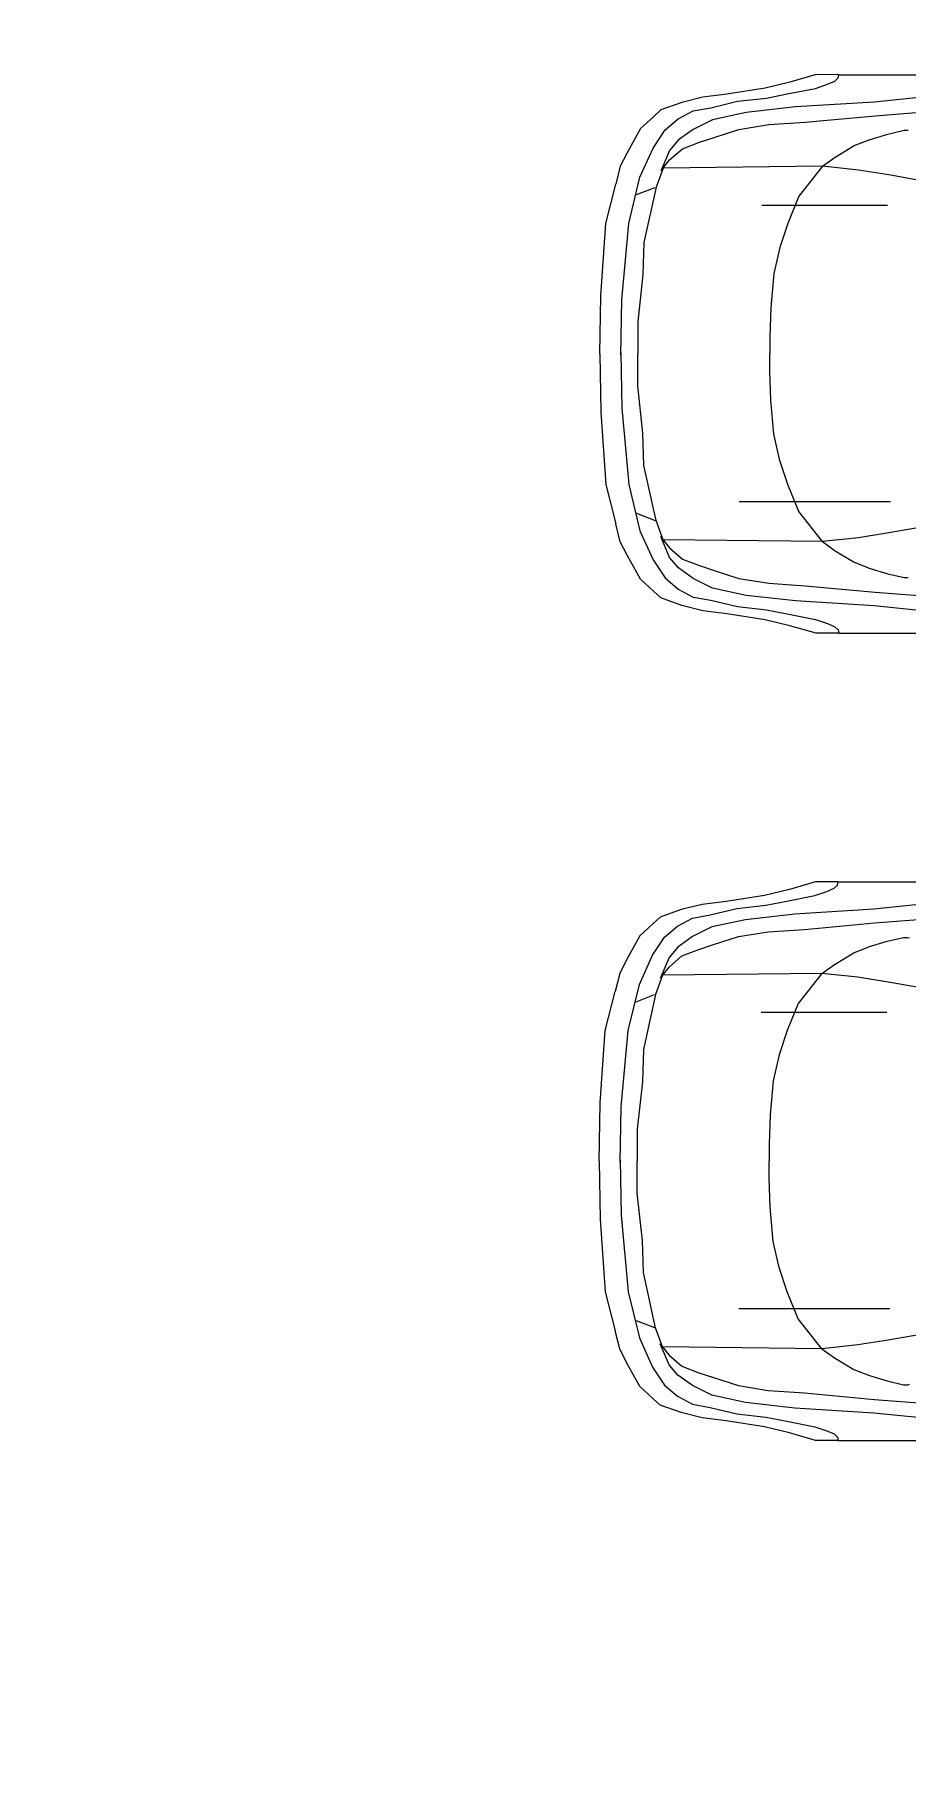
# Model space of a CAD drawing. Header units: millimetres. Extents: x 10193 to 57833, y 9963 to 44360.
# Drawn here: x 50660 to 53405, y 18398 to 23817 of the extents above; entities that cross this region are included whole.
import ezdxf

# ---------------------------------------------------------------- set-up
doc = ezdxf.new("R2010")
doc.units = ezdxf.units.MM
doc.layers.add('free-dwg.com', color=7, linetype='Continuous')
doc.layers.add('Стены', color=7, linetype='Continuous')

msp = doc.modelspace()

# ---------------------------------------------------------------- hatches: boundary and pattern name
at = {"layer": 'Стены'}
h = msp.add_hatch(dxfattribs=at)
h.set_pattern_fill('ANSI32', color=256, scale=10)
h.paths.add_polyline_path([(57833.4, 42702.7), (10593.4, 42702.7), (10593.4, 9962.7), (26833.4, 9962.7), (26833.4, 14962.7), (57833.4, 14962.7)])
h.paths.add_polyline_path([(10713.4, 42582.7), (57713.4, 42582.7), (57713.4, 15082.7), (26713.4, 15082.7), (26713.4, 10082.7), (10713.4, 10082.7)], flags=16)
h.paths.add_polyline_path([(10963.4, 42332.7), (57463.4, 42332.7), (57463.4, 15332.7), (26463.4, 15332.7), (26463.4, 10332.7), (10963.4, 10332.7)], flags=0)
h.paths.add_polyline_path([(57463.4, 42332.7), (10963.4, 42332.7), (10963.4, 10332.7), (26463.4, 10332.7), (26463.4, 15332.7), (57463.4, 15332.7)], flags=0)
h = msp.add_hatch(dxfattribs=at)
h.set_pattern_fill('ANSI36', color=256, scale=10)
h.paths.add_polyline_path([(57713.4, 42582.7), (10713.4, 42582.7), (10713.4, 10082.7), (26713.4, 10082.7), (26713.4, 15082.7), (57713.4, 15082.7)])
h.paths.add_polyline_path([(10963.4, 42332.7), (57463.4, 42332.7), (57463.4, 15332.7), (26463.4, 15332.7), (26463.4, 10332.7), (10963.4, 10332.7)], flags=16)

# ---------------------------------------------------------------- linework, layer by layer
at = {"layer": 'free-dwg.com'}
for p, q in [((53117.8, 23691), (53035.2, 23667.4)), ((53188.9, 23690.9), (53117.8, 23691)), ((53186.3, 23680.8), (53188.9, 23690.9)), ((53188.9, 23690.9), (53586.5, 23690.9)), ((52836.9, 23629.7), (52761.4, 23620.2)), ((52957.3, 23648.5), (52836.9, 23629.7)), ((53035.2, 23667.4), (52957.3, 23648.5)), ((52960.9, 23617.5), (53026.8, 23630.2)), ((53026.8, 23630.2), (53115.4, 23647.9)), ((53115.4, 23647.9), (53153.4, 23660.6)), ((53153.4, 23660.6), (53176.2, 23670.7)), ((53176.2, 23670.7), (53186.3, 23680.8)), ((53596.7, 23635.3), (53300.3, 23604.9)), ((52629.2, 23580.2), (52605.6, 23558.9)), ((52695.3, 23603.7), (52629.2, 23580.2)), ((52683.6, 23552), (52731.1, 23577.3)), ((52761.4, 23620.2), (52695.3, 23603.7)), ((52731.1, 23577.3), (52786.1, 23587.2)), ((52786.1, 23587.2), (52869.7, 23607.4)), ((52869.7, 23607.4), (52960.9, 23617.5)), ((53052.1, 23589.7), (52897.6, 23572)), ((53300.3, 23604.9), (53052.1, 23589.7)), ((53302.9, 23561.9), (53624.5, 23587.2)), ((52565.5, 23521.2), (52523, 23445.7)), ((52605.6, 23558.9), (52565.5, 23521.2)), ((52642.5, 23517.3), (52683.6, 23552)), ((52791.2, 23549.2), (52730.4, 23518.8)), ((52897.6, 23572), (52791.2, 23549.2)), ((52874.8, 23518.8), (52968.5, 23534)), ((52968.5, 23534), (53082.5, 23541.6)), ((53082.5, 23541.6), (53302.9, 23561.9)), ((52604.6, 23460.4), (52642.5, 23517.3)), ((52684.8, 23485.9), (52656.9, 23453)), ((52730.4, 23518.8), (52684.8, 23485.9)), ((52697.5, 23458.1), (52750.7, 23478.4)), ((52750.7, 23478.4), (52796.3, 23493.5)), ((52796.3, 23493.5), (52874.8, 23518.8)), ((53176.9, 23431.6), (53237.3, 23467.8)), ((53237.3, 23467.8), (53287.2, 23487.5)), ((53287.2, 23487.5), (53343.1, 23504.1)), ((53343.1, 23504.1), (53394.5, 23516.1)), ((53394.5, 23516.1), (53406.6, 23516.1)), ((52523, 23445.7), (52501.7, 23403.3)), ((52563.5, 23368.8), (52604.6, 23460.4)), ((52656.9, 23453), (52629.1, 23387.3)), ((52634.1, 23394.8), (52656.9, 23422.7)), ((52656.9, 23422.7), (52697.5, 23458.1)), ((53137.6, 23402.9), (53176.9, 23431.6)), ((52501.7, 23403.3), (52487.6, 23346.7)), ((52528.7, 23223.5), (52563.5, 23368.8)), ((52636.2, 23397.3), (52614.1, 23337.2)), ((53137.6, 23402.9), (52636.2, 23397.3)), ((53137.6, 23402.9), (53063.1, 23308.8)), ((53250.9, 23390.8), (53137.6, 23402.9)), ((53346.1, 23375.7), (53250.9, 23390.8)), ((53448.9, 23357.6), (53346.1, 23375.7)), ((52456, 23223.5), (52487.6, 23346.7)), ((52553.1, 23313.9), (52611.4, 23336.6)), ((52614.1, 23337.2), (52576.1, 23163.5)), ((53063.1, 23308.8), (53028.3, 23223.5)), ((53342, 23279.9), (52946.5, 23279.9)), ((52440.2, 22996.1), (52456, 23223.5)), ((52506.6, 22983.4), (52528.7, 23223.5)), ((53028.3, 23223.5), (53003, 23147.7)), ((52576.1, 23163.5), (52573, 23062.4)), ((53003, 23147.7), (52984, 23065.6)), ((52573, 23062.4), (52557.2, 22913.9)), ((52984, 23065.6), (52974.5, 22958.1)), ((52437, 22812.8), (52440.2, 22996.1)), ((52503.4, 22809.7), (52506.6, 22983.4)), ((52974.5, 22958.1), (52971.4, 22866.5)), ((52557.2, 22913.9), (52557.2, 22813.1)), ((52503.4, 22816.5), (52506.6, 22642.8)), ((52971.4, 22866.5), (52971.4, 22813.1)), ((52437, 22813.4), (52440.2, 22630.1)), ((52557.2, 22712.3), (52557.2, 22813.1)), ((52971.4, 22759.7), (52971.4, 22813.1)), ((52573, 22563.8), (52557.2, 22712.3)), ((52974.5, 22668), (52971.4, 22759.7)), ((52984, 22560.6), (52974.5, 22668)), ((52440.2, 22630.1), (52456, 22402.7)), ((52506.6, 22642.8), (52528.7, 22402.7)), ((52576.1, 22462.7), (52573, 22563.8)), ((53003, 22478.5), (52984, 22560.6)), ((52614.1, 22289), (52576.1, 22462.7)), ((53028.3, 22402.7), (53003, 22478.5)), ((52456, 22402.7), (52487.6, 22279.5)), ((52528.7, 22402.7), (52563.5, 22257.4)), ((53063.1, 22317.4), (53028.3, 22402.7)), ((53351.4, 22348.4), (52875.8, 22348.4)), ((52501.7, 22222.9), (52487.6, 22279.5)), ((52553.1, 22312.3), (52611.4, 22289.5)), ((52636.2, 22228.9), (52614.1, 22289)), ((53137.6, 22223.3), (53063.1, 22317.4)), ((52523, 22180.4), (52501.7, 22222.9)), ((52563.5, 22257.4), (52604.6, 22165.8)), ((52656.9, 22173.1), (52629.1, 22238.9)), ((52634.1, 22231.3), (52656.9, 22203.5)), ((53137.6, 22223.3), (52636.2, 22228.9)), ((53250.9, 22235.4), (53137.6, 22223.3)), ((53137.6, 22223.3), (53176.9, 22194.6)), ((53346.1, 22250.5), (53250.9, 22235.4)), ((53448.9, 22268.6), (53346.1, 22250.5)), ((52565.5, 22105), (52523, 22180.4)), ((52604.6, 22165.8), (52642.5, 22108.9)), ((52656.9, 22203.5), (52697.5, 22168.1)), ((52684.8, 22140.2), (52656.9, 22173.1)), ((52697.5, 22168.1), (52750.7, 22147.8)), ((53176.9, 22194.6), (53237.3, 22158.4)), ((52730.4, 22107.3), (52684.8, 22140.2)), ((52750.7, 22147.8), (52796.3, 22132.6)), ((52796.3, 22132.6), (52874.8, 22107.3)), ((53237.3, 22158.4), (53287.2, 22138.7)), ((53287.2, 22138.7), (53343.1, 22122.1)), ((53343.1, 22122.1), (53394.5, 22110)), ((52605.6, 22067.2), (52565.5, 22105)), ((52629.2, 22046), (52605.6, 22067.2)), ((52642.5, 22108.9), (52683.6, 22074.1)), ((52683.6, 22074.1), (52731.1, 22048.9)), ((52791.2, 22077), (52730.4, 22107.3)), ((52897.6, 22054.2), (52791.2, 22077)), ((52874.8, 22107.3), (52968.5, 22092.2)), ((52968.5, 22092.2), (53082.5, 22084.6)), ((53082.5, 22084.6), (53302.9, 22064.3)), ((53302.9, 22064.3), (53624.5, 22039)), ((53394.5, 22110), (53406.6, 22110)), ((52695.3, 22022.4), (52629.2, 22046)), ((52761.4, 22005.9), (52695.3, 22022.4)), ((52731.1, 22048.9), (52786.1, 22039)), ((52836.9, 21996.5), (52761.4, 22005.9)), ((52786.1, 22039), (52869.7, 22018.8)), ((52869.7, 22018.8), (52960.9, 22008.6)), ((53052.1, 22036.5), (52897.6, 22054.2)), ((52960.9, 22008.6), (53026.8, 21996)), ((53300.3, 22021.3), (53052.1, 22036.5)), ((53596.7, 21990.9), (53300.3, 22021.3)), ((52957.3, 21977.6), (52836.9, 21996.5)), ((53035.2, 21958.8), (52957.3, 21977.6)), ((53026.8, 21996), (53115.4, 21978.3)), ((53117.8, 21935.2), (53035.2, 21958.8)), ((53115.4, 21978.3), (53153.4, 21965.6)), ((53153.4, 21965.6), (53176.2, 21955.5)), ((53176.2, 21955.5), (53186.3, 21945.4)), ((53188.9, 21935.3), (53117.8, 21935.2)), ((53186.3, 21945.4), (53188.9, 21935.3)), ((53188.9, 21935.3), (53586.5, 21935.3)), ((53115.8, 21153.6), (53033.2, 21130)), ((53186.9, 21153.6), (53115.8, 21153.6)), ((53174.3, 21133.3), (53184.4, 21143.4)), ((53184.4, 21143.4), (53186.9, 21153.6)), ((53186.9, 21153.6), (53584.6, 21153.6)), ((52759.4, 21082.9), (52693.4, 21066.4)), ((52835, 21092.3), (52759.4, 21082.9)), ((52955.3, 21111.2), (52835, 21092.3)), ((53033.2, 21130), (52955.3, 21111.2)), ((52959, 21080.2), (53024.8, 21092.8)), ((53024.8, 21092.8), (53113.5, 21110.5)), ((53113.5, 21110.5), (53151.5, 21123.2)), ((53151.5, 21123.2), (53174.3, 21133.3)), ((53594.7, 21097.9), (53298.4, 21067.5)), ((52627.3, 21042.8), (52603.7, 21021.6)), ((52693.4, 21066.4), (52627.3, 21042.8)), ((52681.7, 21014.7), (52729.1, 21039.9)), ((52729.1, 21039.9), (52784.2, 21049.8)), ((52784.2, 21049.8), (52867.8, 21070)), ((52895.6, 21034.6), (52789.3, 21011.8)), ((52867.8, 21070), (52959, 21080.2)), ((53050.2, 21052.3), (52895.6, 21034.6)), ((53298.4, 21067.5), (53050.2, 21052.3)), ((53300.9, 21024.5), (53622.6, 21049.8)), ((52563.5, 20983.8), (52521.1, 20908.4)), ((52603.7, 21021.6), (52563.5, 20983.8)), ((52602.7, 20923.1), (52640.6, 20979.9)), ((52640.6, 20979.9), (52681.7, 21014.7)), ((52728.5, 20981.5), (52682.9, 20948.6)), ((52789.3, 21011.8), (52728.5, 20981.5)), ((52794.3, 20956.2), (52872.8, 20981.5)), ((52872.8, 20981.5), (52966.6, 20996.7)), ((52966.6, 20996.7), (53080.5, 21004.2)), ((53080.5, 21004.2), (53300.9, 21024.5)), ((53341.2, 20966.7), (53392.5, 20978.8)), ((53392.5, 20978.8), (53404.6, 20978.8)), ((53404.6, 20978.8), (53410.7, 20977.3)), ((52561.6, 20831.4), (52602.7, 20923.1)), ((52682.9, 20948.6), (52655, 20915.7)), ((52655, 20885.3), (52695.5, 20920.7)), ((52695.5, 20920.7), (52748.7, 20941)), ((52748.7, 20941), (52794.3, 20956.2)), ((53174.9, 20894.2), (53235.4, 20930.5)), ((53235.4, 20930.5), (53285.3, 20950.1)), ((53285.3, 20950.1), (53341.2, 20966.7)), ((52499.8, 20865.9), (52485.7, 20809.3)), ((52521.1, 20908.4), (52499.8, 20865.9)), ((52655, 20915.7), (52627.1, 20849.9)), ((52632.2, 20857.5), (52655, 20885.3)), ((53135.6, 20865.5), (52634.3, 20859.9)), ((53135.6, 20865.5), (53061.1, 20771.4)), ((53135.6, 20865.5), (53174.9, 20894.2)), ((53249, 20853.5), (53135.6, 20865.5)), ((52526.8, 20686.1), (52561.6, 20831.4)), ((52634.3, 20859.9), (52612.2, 20799.9)), ((53344.2, 20838.4), (53249, 20853.5)), ((53446.9, 20820.2), (53344.2, 20838.4)), ((52454.1, 20686.1), (52485.7, 20809.3)), ((52551.2, 20776.5), (52609.4, 20799.3)), ((52612.2, 20799.9), (52574.2, 20626.1)), ((53061.1, 20771.4), (53026.4, 20686.1)), ((53340.1, 20742.6), (52944.5, 20742.6)), ((52438.2, 20458.7), (52454.1, 20686.1)), ((52504.6, 20446), (52526.8, 20686.1)), ((53026.4, 20686.1), (53001.1, 20610.3)), ((52574.2, 20626.1), (52571, 20525)), ((53001.1, 20610.3), (52982.1, 20528.2)), ((52571, 20525), (52555.2, 20376.5)), ((52982.1, 20528.2), (52972.6, 20420.8)), ((52435.1, 20275.4), (52438.2, 20458.7)), ((52501.5, 20272.3), (52504.6, 20446)), ((52972.6, 20420.8), (52969.5, 20329.2)), ((52555.2, 20376.5), (52555.2, 20275.7)), ((52969.5, 20329.2), (52969.5, 20275.7)), ((52435.1, 20276), (52438.2, 20092.8)), ((52501.5, 20279.1), (52504.6, 20105.4)), ((52555.2, 20174.9), (52555.2, 20275.7)), ((52969.5, 20222.3), (52969.5, 20275.7)), ((52972.6, 20130.7), (52969.5, 20222.3)), ((52571, 20026.4), (52555.2, 20174.9)), ((52982.1, 20023.3), (52972.6, 20130.7)), ((52438.2, 20092.8), (52454.1, 19865.3)), ((52504.6, 20105.4), (52526.8, 19865.3)), ((52574.2, 19925.3), (52571, 20026.4)), ((53001.1, 19941.1), (52982.1, 20023.3)), ((52612.2, 19751.6), (52574.2, 19925.3)), ((53026.4, 19865.3), (53001.1, 19941.1)), ((52454.1, 19865.3), (52485.7, 19742.1)), ((52526.8, 19865.3), (52561.6, 19720)), ((53061.1, 19780), (53026.4, 19865.3)), ((53349.5, 19811), (52873.9, 19811)), ((52499.8, 19685.5), (52485.7, 19742.1)), ((52551.2, 19774.9), (52609.4, 19752.2)), ((52634.3, 19691.6), (52612.2, 19751.6)), ((53135.6, 19685.9), (53061.1, 19780)), ((53446.9, 19731.2), (53344.2, 19713.1)), ((52521.1, 19643.1), (52499.8, 19685.5)), ((52561.6, 19720), (52602.7, 19628.4)), ((52655, 19635.8), (52627.1, 19701.6)), ((52632.2, 19694), (52655, 19666.1)), ((53135.6, 19685.9), (52634.3, 19691.6)), ((53249, 19698), (53135.6, 19685.9)), ((53135.6, 19685.9), (53174.9, 19657.2)), ((53344.2, 19713.1), (53249, 19698)), ((52563.5, 19567.6), (52521.1, 19643.1)), ((52602.7, 19628.4), (52640.6, 19571.5)), ((52655, 19666.1), (52695.5, 19630.7)), ((52682.9, 19602.9), (52655, 19635.8)), ((52695.5, 19630.7), (52748.7, 19610.5)), ((53174.9, 19657.2), (53235.4, 19621)), ((53235.4, 19621), (53285.3, 19601.4)), ((52603.7, 19529.9), (52563.5, 19567.6)), ((52640.6, 19571.5), (52681.7, 19536.8)), ((52728.5, 19570), (52682.9, 19602.9)), ((52789.3, 19539.6), (52728.5, 19570)), ((52748.7, 19610.5), (52794.3, 19595.3)), ((52794.3, 19595.3), (52872.8, 19570)), ((52872.8, 19570), (52966.6, 19554.8)), ((53285.3, 19601.4), (53341.2, 19584.7)), ((53341.2, 19584.7), (53392.5, 19572.7)), ((53392.5, 19572.7), (53404.6, 19572.7)), ((53404.6, 19572.7), (53410.7, 19574.2)), ((52627.3, 19508.6), (52603.7, 19529.9)), ((52681.7, 19536.8), (52729.1, 19511.5)), ((52729.1, 19511.5), (52784.2, 19501.6)), ((52895.6, 19516.8), (52789.3, 19539.6)), ((53050.2, 19499.1), (52895.6, 19516.8)), ((52966.6, 19554.8), (53080.5, 19547.2)), ((53080.5, 19547.2), (53300.9, 19526.9)), ((53300.9, 19526.9), (53622.6, 19501.6)), ((52693.4, 19485.1), (52627.3, 19508.6)), ((52759.4, 19468.6), (52693.4, 19485.1)), ((52835, 19459.1), (52759.4, 19468.6)), ((52784.2, 19501.6), (52867.8, 19481.4)), ((52955.3, 19440.3), (52835, 19459.1)), ((52867.8, 19481.4), (52959, 19471.3)), ((52959, 19471.3), (53024.8, 19458.6)), ((53024.8, 19458.6), (53113.5, 19440.9)), ((53298.4, 19483.9), (53050.2, 19499.1)), ((53594.7, 19453.6), (53298.4, 19483.9)), ((53033.2, 19421.4), (52955.3, 19440.3)), ((53115.8, 19397.8), (53033.2, 19421.4)), ((53113.5, 19440.9), (53151.5, 19428.2)), ((53151.5, 19428.2), (53174.3, 19418.1)), ((53174.3, 19418.1), (53184.4, 19408)), ((53184.4, 19408), (53186.9, 19397.9)), ((53186.9, 19397.9), (53115.8, 19397.8)), ((53186.9, 19397.9), (53584.6, 19397.9))]:
    msp.add_line(p, q, dxfattribs=at)

doc.saveas('drawing.dxf')
